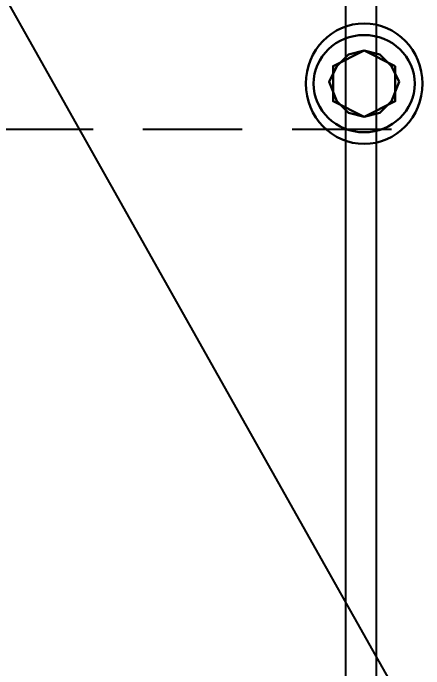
# Model space of a CAD drawing. Header units: inches. Extents: x 198356 to 209798, y -190593 to -183267.
# Drawn here: x 201002.2 to 201136.4, y -184099.9 to -183885.8 of the extents above; entities that cross this region are included whole.
import ezdxf

# ---------------------------------------------------------------- set-up
doc = ezdxf.new("R2010")
doc.units = ezdxf.units.IN
doc.header["$LTSCALE"] = 13
doc.linetypes.add('DASHED', pattern=[0.75, 0.5, -0.25])
doc.layers.add('2细实线', color=3, linetype='Continuous', lineweight=20)
doc.layers.add('标注、文本', color=3, linetype='Continuous', lineweight=25)
for name, color, linetype in [('4虚线层', 6, 'DASHED'), ('7标注层', 4, 'Continuous'), ('粗实线', 4, 'Continuous')]:
    doc.layers.add(name, color=color, linetype=linetype)
doc.styles.get("Standard").update_dxf_attribs({"font": 'gbenor.shx', "bigfont": 'gbcbig.shx'})
doc.dimstyles.new('英寸 1-10', dxfattribs={"dimscale": 14, "dimtxt": 3.5, "dimasz": 2, "dimexe": 1.5, "dimexo": 0.5, "dimgap": 0.5, "dimtad": 1, "dimtoh": 1, "dimdec": 0, "dimdsep": 46, "dimtxsty": 'Standard', "dimcen": 2.5, "dimclrd": 3, "dimclre": 3, "dimclrt": 3, "dimadec": 0, "dimazin": 2, "dimtfac": 1, "dimtdec": 0, "dimtmove": 0, "dimatfit": 2, "dimfxl": 1, "dimarcsym": 0})

# ---------------------------------------------------------------- blocks, each defined once
blk = doc.blocks.new('*D101')
at = {"layer": '2细实线', "color": 3, "linetype": 'ByBlock', "lineweight": -2}
for p, q in [((204482.46, -183812.81), (204702.34, -183812.81)), ((204681.34, -183854.81), (204681.34, -185990.8)), ((204332.46, -186032.8), (204702.34, -186032.8)), ((201100.83, -188826.91), (201100.83, -188994.78)), ((199830.83, -188846.49), (199830.83, -188994.78)), ((201072.83, -188973.78), (199858.83, -188973.78))]:
    blk.add_line(p, q, dxfattribs=at)
at = {"layer": '2细实线', "color": 3, "linetype": 'ByBlock'}
for points in [[(204674.34, -183854.81), (204688.34, -183854.81), (204681.34, -183812.81)], [(204674.34, -185990.8), (204688.34, -185990.8), (204681.34, -186032.8)], [(199858.83, -188969.12), (199858.83, -188978.45), (199830.83, -188973.78)], [(201072.83, -188969.12), (201072.83, -188978.45), (201100.83, -188973.78)]]:
    blk.add_solid(points, dxfattribs=at)
at = {"layer": 'Defpoints', "color": 0, "linetype": 'ByBlock'}
for p in [(204475.46, -183812.81), (204325.46, -186032.8), (204681.34, -186032.8), (201100.83, -188819.91), (199830.83, -188839.49), (199830.83, -188973.78)]:
    blk.add_point(p, dxfattribs=at)
at = {"layer": '2细实线', "color": 3, "linetype": 'ByBlock', "insert": (204636.06, -185152.31), "char_height": 73.5, "attachment_point": 5, "rotation": 90}
blk.add_mtext('2220 [87]', dxfattribs=at)
at = {"layer": '2细实线', "color": 3, "linetype": 'ByBlock', "insert": (200465.83, -188941.26), "char_height": 49, "attachment_point": 5}
blk.add_mtext('1270 [50]', dxfattribs=at)
blk = doc.blocks.new('A$C3970166B')
at = {"layer": '标注、文本', "color": 4, "lineweight": 30}
for points in [[(20.32, 13.55), (18.63, 16.93), (16.09, 19.47), (12.7, 20.32), (9.31, 19.47), (6.77, 16.93), (5.08, 13.55), (6.77, 9.31), (9.31, 6.77), (12.7, 5.93), (16.09, 6.77), (18.63, 9.31)], [(19.47, 16.93), (12.7, 20.32), (5.93, 16.93), (5.93, 9.31), (12.7, 5.93), (19.47, 9.31)]]:
    blk.add_lwpolyline(points, close=True, dxfattribs=at)
for major_axis, ratio in [((0, 13.12), 0.967742), ((-11.01, 0), 0.961538)]:
    blk.add_ellipse((12.7, 13.12), major_axis=major_axis, ratio=ratio, start_param=0, end_param=6.283185, dxfattribs=at)

msp = doc.modelspace()

# ---------------------------------------------------------------- linework, layer by layer
at = {"layer": '4虚线层', "ltscale": 5}
msp.add_line((201515.829, -183923.802), (199955.829, -183923.802), dxfattribs=at)
at = {"layer": '7标注层', "color": 3, "linetype": 'ByBlock'}
msp.add_lwpolyline([(200937.057, -183769.744), (201200.979, -184238.369)], dxfattribs=at)
at = {"layer": '粗实线'}
for p, q in [((201110.829, -183847.807), (201110.829, -185932.802)), ((201120.829, -183847.807), (201120.829, -185932.802))]:
    msp.add_line(p, q, dxfattribs=at)

# ---------------------------------------------------------------- block references
at = {"layer": '标注、文本', "xscale": 1.5, "yscale": 1.5, "zscale": 1.5}
msp.add_blockref('A$C3970166B', (201097.818, -183928.54), dxfattribs=at)

# ---------------------------------------------------------------- dimensions: what is measured, and where the dimension line sits
at = {"layer": '2细实线', "linetype": 'ByBlock'}
dim = msp.add_linear_dim(base=(204681.343, -186032.802), p1=(204475.464, -183812.807), p2=(204325.464, -186032.802), angle=90, dimstyle='英寸 1-10', override={"dimtxt": 5.25, "dimasz": 3}, dxfattribs=at)
dim.commit()
dim.dimension.update_dxf_attribs({"geometry": '*D101', "text_midpoint": (204681.343, -185152.306), "dimtype": 160})
dim = msp.add_linear_dim(base=(199830.829, -188973.785), p1=(201100.829, -188819.91), p2=(199830.829, -188839.487), dimstyle='英寸 1-10', dxfattribs=at)
dim.commit()
dim.dimension.update_dxf_attribs({"geometry": '*D101', "text_midpoint": (200465.829, -188941.264)})

doc.saveas('drawing.dxf')
